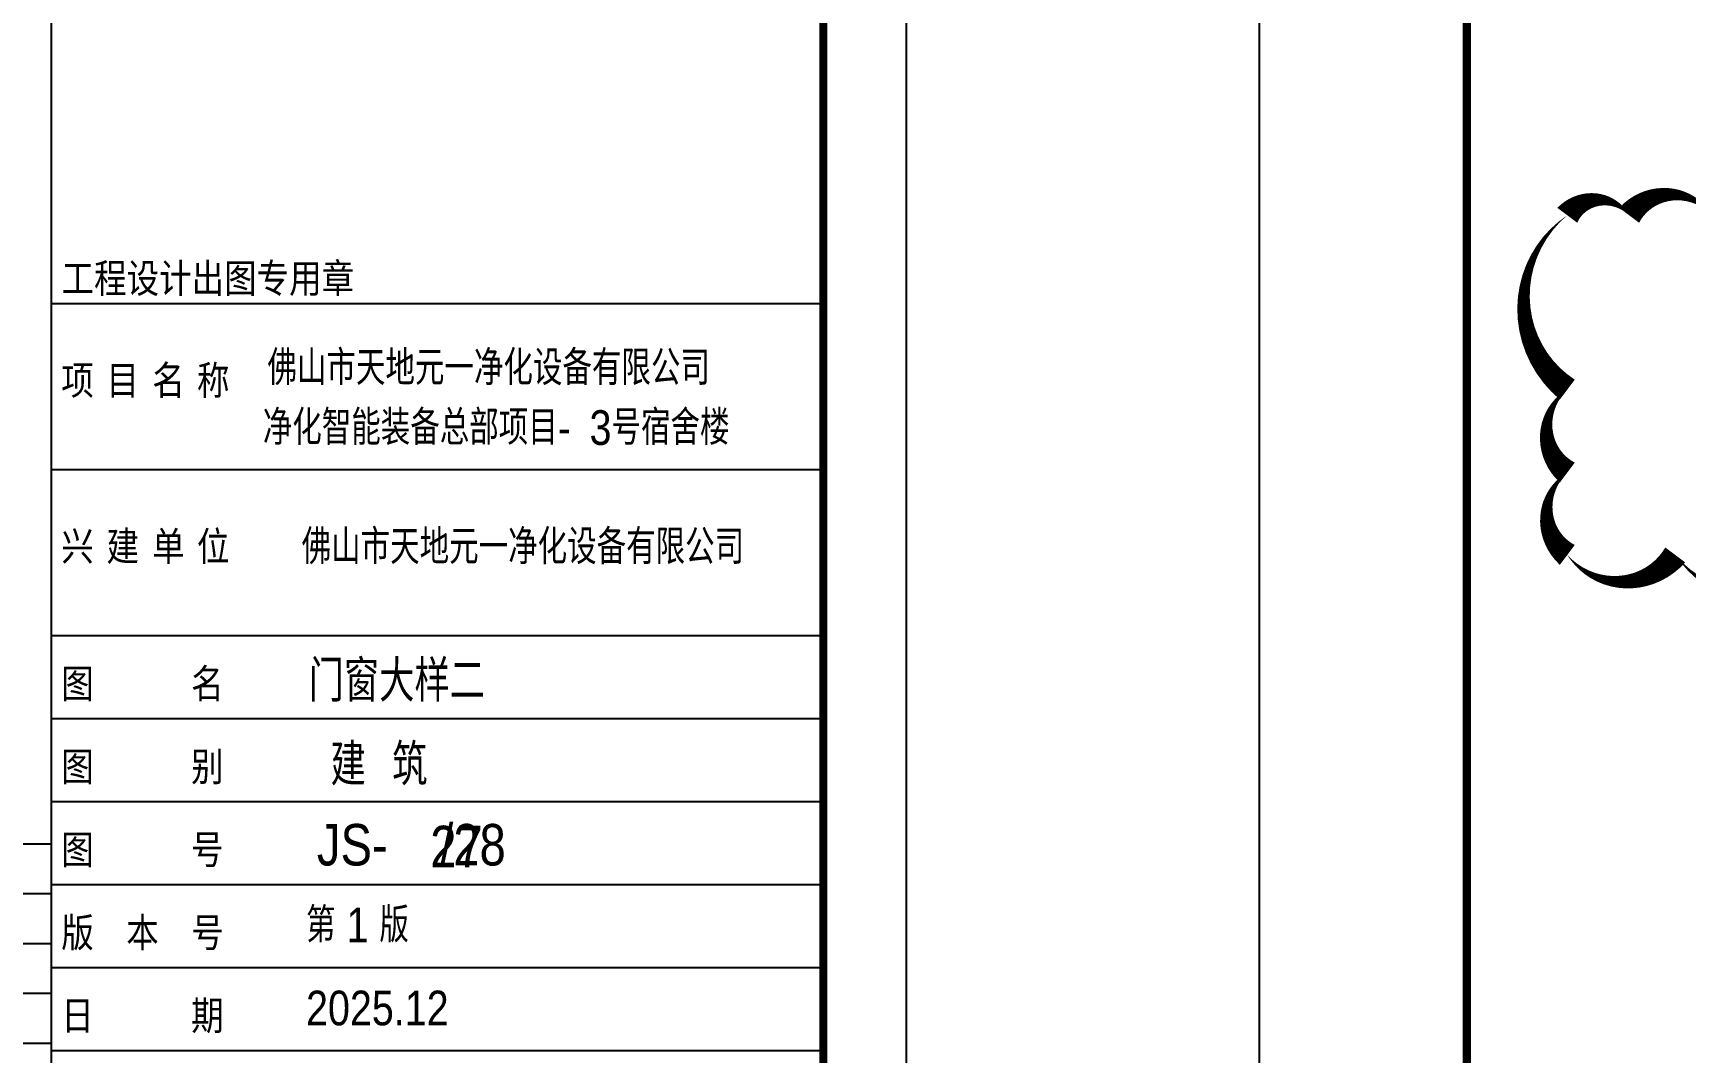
# Model space of a CAD drawing. Extents: x -1041549 to 749950, y -354245 to 17554.
# Drawn here: x -624475 to -614523, y -236294 to -230150 of the extents above; entities that cross this region are included whole.
import ezdxf

# ---------------------------------------------------------------- set-up
doc = ezdxf.new("R2010")
doc.units = 0
doc.header["$LTSCALE"] = 1000
doc.header["$MEASUREMENT"] = 0
for name, color, linetype in [('13', 13, 'Continuous'), ('14', 1, 'Continuous'), ('PUB_TITLE', 4, 'Continuous')]:
    doc.layers.add(name, color=color, linetype=linetype)
doc.layers.add('DIM_MODI', color=6, linetype='Continuous', plot=False)
doc.styles.add('_HZTXT', font='gs_txt.shx', dxfattribs={"width": 0.8, "bigfont": 'HZTXT.shx'})
doc.styles.add('宋体', font='')
doc.styles.get('宋体').set_extended_font_data('宋体')

# ---------------------------------------------------------------- blocks, each defined once
blk = doc.blocks.new('TUQ')
at = {"layer": '14'}
for p, q in [((-9300, 40000), (-9300, 0)), ((-9300, 20320), (0, 20320)), ((-9300, 18320), (0, 18320)), ((-9300, 16320), (0, 16320)), ((-9300, 15320), (0, 15320)), ((-9300, 14320), (0, 14320)), ((-9300, 13320), (0, 13320)), ((-9300, 12320), (0, 12320)), ((-9300, 11320), (0, 11320))]:
    blk.add_line(p, q, dxfattribs=at)
at = {"layer": '13', "color": 7, "style": '_HZTXT', "width": 0.85}
for s, height, p in [('佛山市天地元一净化设备有限公司', 417.91, (-6694, 19336)), ('净化智能装备总部项目-', 417.91, (-6750, 18616)), ('3号宿舍楼', 417.9, (-2815, 18616)), ('佛山市天地元一净化设备有限公司', 417.91, (-6282, 17179)), ('建  筑', 500, (-5934, 14512)), ('JS-    /28', 500, (-6098, 13549)), ('第 1 版', 417.9, (-6229, 12623)), ('2025.12', 417.9, (-6229, 11623))]:
    blk.add_text(s, height=height, dxfattribs=at).set_placement(p)
at = {"layer": '14', "style": '宋体', "width": 0.82}
for s, p in [('工程设计出图专用章', (-9173, 20449)), ('项', (-9176, 19220)), ('目', (-8632, 19220)), ('名', (-8081, 19220)), ('称', (-7542, 19220)), ('兴', (-9176, 17220)), ('建', (-8632, 17220)), ('单', (-8081, 17220)), ('位', (-7542, 17220)), ('图      名', (-9176, 15566)), ('图      别', (-9176, 14566)), ('图      号', (-9176, 13566)), ('版  本  号', (-9176, 12566)), ('日      期', (-9176, 11566))]:
    blk.add_text(s, height=350, dxfattribs=at).set_placement(p)

msp = doc.modelspace()

# ---------------------------------------------------------------- linework, layer by layer
at = {"color": 8}
for p, q in [((-624367.1, -235036.5), (-647667.1, -235036.5)), ((-624367.1, -235336.5), (-647667.1, -235336.5)), ((-624367.1, -235636.5), (-647667.1, -235636.5)), ((-624367.1, -235936.5), (-647667.1, -235936.5)), ((-624367.1, -236236.5), (-647667.1, -236236.5))]:
    msp.add_line(p, q, dxfattribs=at)
at = {"layer": 'DIM_MODI'}
msp.add_lwpolyline([(-614365.3, -231248.2, 0, 150, 0.5), (-614865.3, -231248.2, 0, 150, 0.5), (-615237.7, -231248.2, 0, 150, 0.5), (-615237.7, -232298.2, 0, 150, 0.5), (-615237.7, -232798.2, 0, 150, 0.5), (-615237.7, -233294.2, 0, 150, 0.5), (-614587.7, -233294.2, 0, 150, 0.5), (-613537.7, -233294.2, 0, 150, 0.5)], format="xyseb", dxfattribs=at)
at = {"layer": 'PUB_TITLE'}
for points in [[(-648917.1, -242439.5), (-619217.1, -242439.5), (-619217.1, -221439.5), (-648917.1, -221439.5)], [(-617092.7, -242443.1), (-587392.7, -242443.1), (-587392.7, -221443.1), (-617092.7, -221443.1)]]:
    msp.add_lwpolyline(points, close=True, dxfattribs=at)
at = {"layer": 'PUB_TITLE', "const_width": 50}
for points in [[(-647667.1, -241939.5), (-619717.1, -241939.5), (-619717.1, -221939.5), (-647667.1, -221939.5)], [(-615842.7, -241943.1), (-587892.7, -241943.1), (-587892.7, -221943.1), (-615842.7, -221943.1)]]:
    msp.add_lwpolyline(points, close=True, dxfattribs=at)

# ---------------------------------------------------------------- block references
at = {"layer": '14', "xscale": 0.5, "yscale": 0.5, "zscale": 0.5}
msp.add_blockref('TUQ', (-619717.1, -241939.5), dxfattribs=at)

# ---------------------------------------------------------------- texts
at = {"layer": '13', "color": 7, "style": '_HZTXT', "width": 0.85}
for s, p in [('门窗大样二', (-622816.2, -234178.5)), ('27', (-622083.8, -235175.6))]:
    msp.add_text(s, height=250, dxfattribs=at).set_placement(p)

doc.saveas('drawing.dxf')
